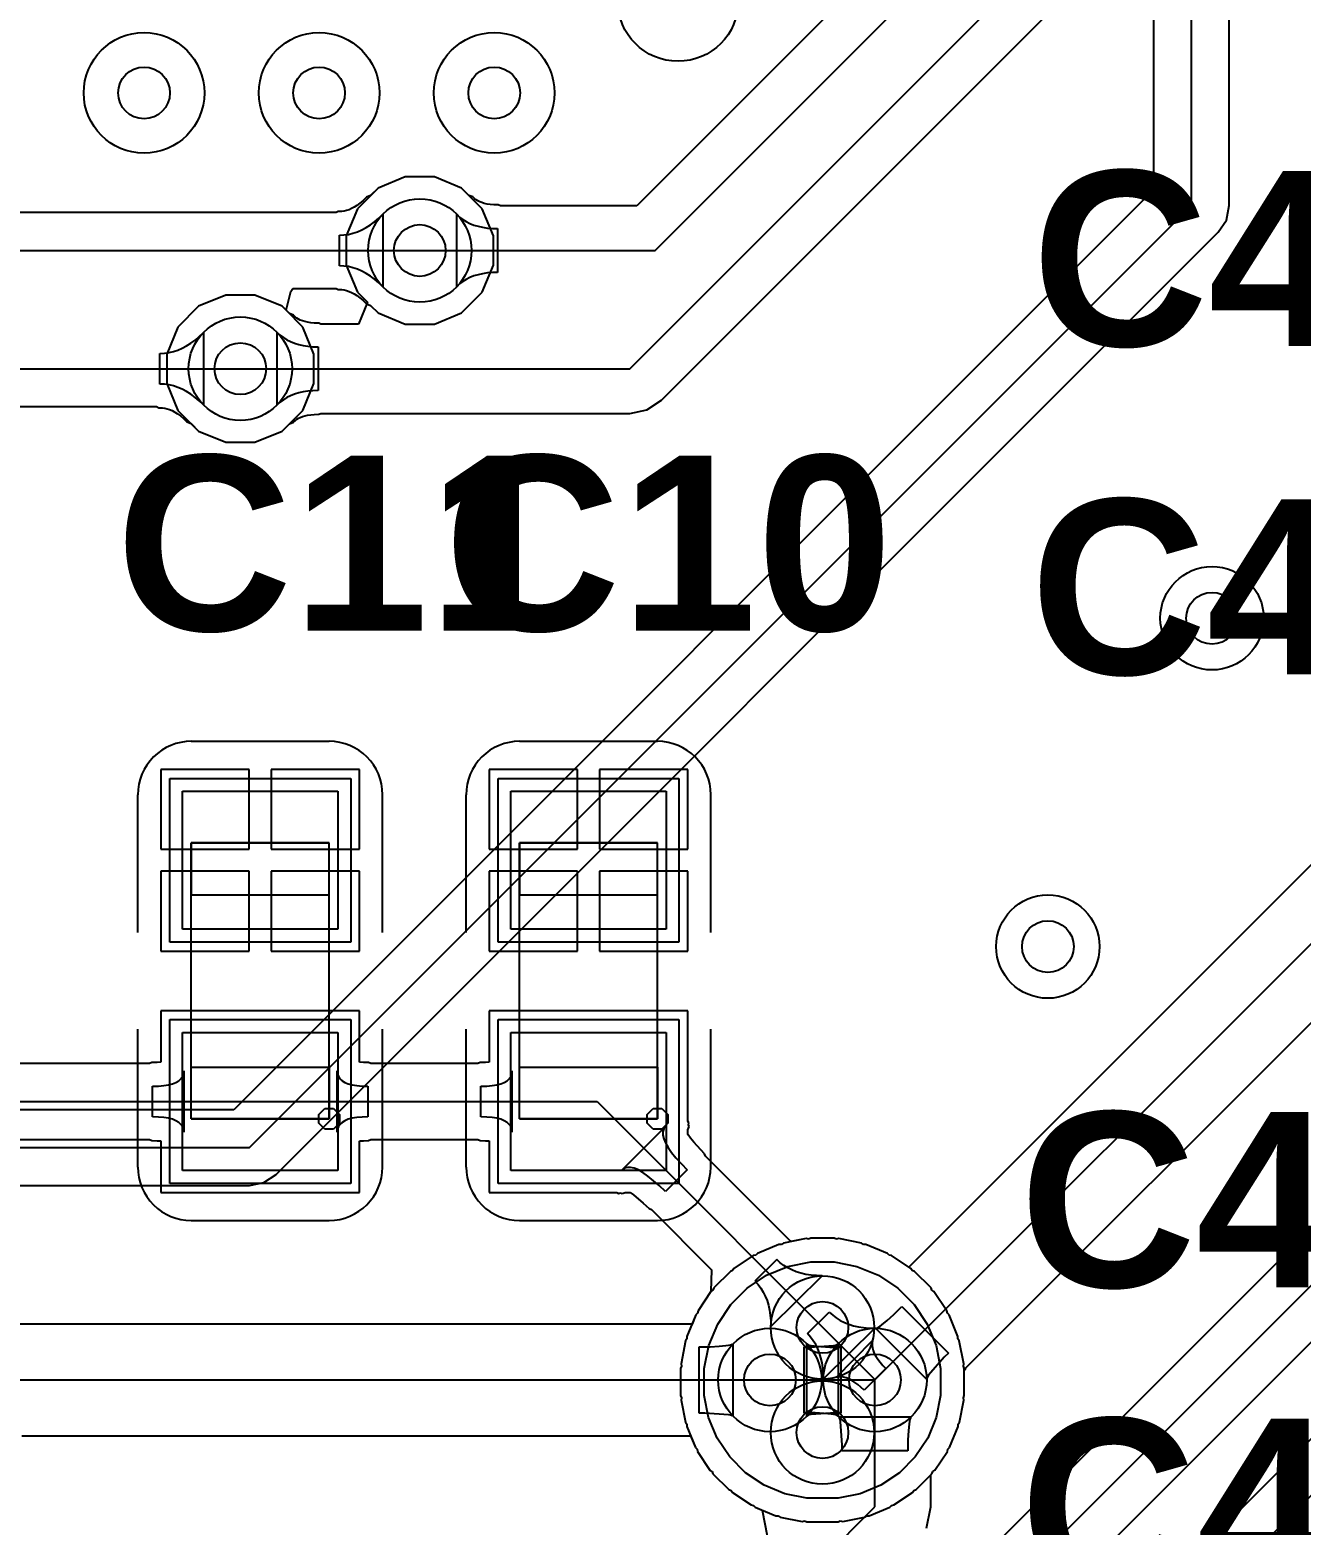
# Model space of a CAD drawing. Extents: x -53 to 82, y -68 to 38.
# Drawn here: x 26.03 to 33.41, y 15.95 to 24.62 of the extents above; entities that cross this region are included whole.
import ezdxf

# ---------------------------------------------------------------- set-up
doc = ezdxf.new("R2010")
doc.units = 0
for name, color, linetype in [('BOTTOM_LAYER', 5, 'CONTINUOUS'), ('MECHANICAL_15', 56, 'CONTINUOUS'), ('TOP_LAYER', 1, 'CONTINUOUS'), ('TOP_OVERLAY', 2, 'CONTINUOUS'), ('TOP_PASTE', 8, 'CONTINUOUS'), ('TOP_SOLDER', 216, 'CONTINUOUS')]:
    doc.layers.add(name, color=color, linetype=linetype)
doc.styles.add('ARIAL_BOLD', font='', dxfattribs={"height": 0.2})
doc.styles.get('ARIAL_BOLD').set_extended_font_data('Arial', bold=True)

msp = doc.modelspace()

# ---------------------------------------------------------------- linework, layer by layer
at = {"layer": 'BOTTOM_LAYER'}
for p, q in [((32.7731, 23.6037), (32.7731, 30.1315)), ((32.553, 29.747), (32.553, 23.6949)), ((32.9932, 23.6037), (32.9932, 29.6851)), ((31.3132, 25.3603), (29.5545, 23.6016)), ((29.6618, 23.3426), (31.5722, 25.253)), ((29.5148, 22.6568), (31.9532, 25.0952)), ((29.6979, 22.4737), (32.1363, 24.9121)), ((28.2107, 23.7696), (28.0537, 23.7046)), ((28.3805, 23.7696), (28.2107, 23.7696)), ((28.5375, 23.7046), (28.3805, 23.7696)), ((39.645, 23.8456), (29.2143, 13.415)), ((24.5618, 8.4328), (39.8781, 23.7491)), ((32.553, 23.6949), (27.2159, 18.3578)), ((28.0537, 23.7046), (27.9336, 23.5845)), ((28.58, 23.662), (28.5375, 23.7046)), ((27.307, 18.1376), (32.7731, 23.6037)), ((28.6033, 23.6534), (28.58, 23.662)), ((28.6154, 23.6422), (28.6033, 23.6534)), ((28.6235, 23.636), (28.6154, 23.6422)), ((28.6327, 23.6303), (28.6235, 23.636)), ((28.6432, 23.625), (28.6327, 23.6303)), ((28.6554, 23.6202), (28.6432, 23.625)), ((28.6695, 23.6159), (28.6554, 23.6202)), ((28.6857, 23.6123), (28.6695, 23.6159)), ((28.7041, 23.6095), (28.6857, 23.6123)), ((28.7247, 23.6077), (28.7041, 23.6095)), ((28.7511, 23.607), (28.7247, 23.6077)), ((28.7633, 23.6016), (28.7511, 23.607)), ((29.5545, 23.6016), (28.7633, 23.6016)), ((32.9765, 23.5195), (32.9932, 23.6037)), ((25.0663, 8.6077), (40.0429, 23.5843)), ((27.9336, 23.5845), (27.8686, 23.4275)), ((28.5098, 23.1326), (28.5098, 23.5526)), ((28.5098, 23.5526), (28.5269, 23.5368)), ((28.5269, 23.5368), (28.5454, 23.5227)), ((28.5454, 23.5227), (28.5654, 23.5103)), ((28.5654, 23.5103), (28.5869, 23.4995)), ((32.9288, 23.4481), (32.9765, 23.5195)), ((27.4627, 17.982), (32.9288, 23.4481)), ((27.8686, 23.4275), (27.8686, 23.2577)), ((28.5869, 23.4995), (28.6099, 23.4903)), ((28.6099, 23.4903), (28.6344, 23.4829)), ((28.6344, 23.4829), (28.6604, 23.4771)), ((28.6604, 23.4771), (28.6879, 23.4729)), ((28.6879, 23.4729), (28.7169, 23.4704)), ((28.7169, 23.4704), (28.7474, 23.4696)), ((28.7474, 23.4696), (28.7474, 23.2156)), ((28.2956, 23.3426), (29.2307, 23.3426)), ((29.2307, 23.3426), (29.6618, 23.3426)), ((27.8686, 23.2577), (27.9336, 23.1007)), ((28.5454, 23.1625), (28.5269, 23.1484)), ((28.5654, 23.1749), (28.5454, 23.1625)), ((28.5869, 23.1857), (28.5654, 23.1749)), ((28.6099, 23.1949), (28.5869, 23.1857)), ((28.6344, 23.2023), (28.6099, 23.1949)), ((28.6604, 23.2081), (28.6344, 23.2023)), ((28.6879, 23.2123), (28.6604, 23.2081)), ((28.7169, 23.2148), (28.6879, 23.2123)), ((28.7474, 23.2156), (28.7169, 23.2148)), ((27.1693, 23.0838), (27.0123, 23.0188)), ((27.3391, 23.0838), (27.1693, 23.0838)), ((27.4961, 23.0188), (27.3391, 23.0838)), ((27.9336, 23.1007), (27.9916, 23.0428)), ((28.5269, 23.1484), (28.5098, 23.1326)), ((27.0123, 23.0188), (26.8922, 22.8987)), ((27.5386, 22.9762), (27.4961, 23.0188)), ((27.9916, 23.0428), (27.939, 22.9158)), ((27.5619, 22.9676), (27.5386, 22.9762)), ((27.574, 22.9564), (27.5619, 22.9676)), ((27.5821, 22.9502), (27.574, 22.9564)), ((27.5913, 22.9445), (27.5821, 22.9502)), ((27.6018, 22.9392), (27.5913, 22.9445)), ((27.614, 22.9344), (27.6018, 22.9392)), ((27.6281, 22.9301), (27.614, 22.9344)), ((27.6443, 22.9265), (27.6281, 22.9301)), ((27.6627, 22.9237), (27.6443, 22.9265)), ((27.6833, 22.9219), (27.6627, 22.9237)), ((27.7097, 22.9212), (27.6833, 22.9219)), ((27.7219, 22.9158), (27.7097, 22.9212)), ((27.939, 22.9158), (27.7219, 22.9158)), ((26.8922, 22.8987), (26.8272, 22.7417)), ((27.4684, 22.4468), (27.4684, 22.8668)), ((27.4684, 22.8668), (27.4855, 22.851)), ((27.4855, 22.851), (27.504, 22.8369)), ((27.504, 22.8369), (27.524, 22.8245)), ((27.524, 22.8245), (27.5455, 22.8137)), ((26.8272, 22.7417), (26.8272, 22.5719)), ((27.5455, 22.8137), (27.5685, 22.8045)), ((27.5685, 22.8045), (27.593, 22.7971)), ((27.593, 22.7971), (27.619, 22.7913)), ((27.619, 22.7913), (27.6465, 22.7871)), ((27.6465, 22.7871), (27.6755, 22.7846)), ((27.6755, 22.7846), (27.706, 22.7838)), ((27.706, 22.7838), (27.706, 22.5298)), ((27.2542, 22.6568), (29.5148, 22.6568)), ((26.8272, 22.5719), (26.8922, 22.4149)), ((27.504, 22.4767), (27.4855, 22.4626)), ((27.524, 22.4891), (27.504, 22.4767)), ((27.5455, 22.4999), (27.524, 22.4891)), ((27.5685, 22.5091), (27.5455, 22.4999)), ((27.593, 22.5165), (27.5685, 22.5091)), ((27.619, 22.5223), (27.593, 22.5165)), ((27.6465, 22.5265), (27.619, 22.5223)), ((27.6755, 22.529), (27.6465, 22.5265)), ((27.706, 22.5298), (27.6755, 22.529)), ((29.6139, 22.4175), (29.6979, 22.4737)), ((26.8922, 22.4149), (27.0123, 22.2948)), ((27.4855, 22.4626), (27.4684, 22.4468)), ((27.614, 22.3792), (27.6281, 22.3835)), ((27.6281, 22.3835), (27.6443, 22.3871)), ((27.6443, 22.3871), (27.6627, 22.3899)), ((27.6627, 22.3899), (27.6833, 22.3917)), ((27.6833, 22.3917), (27.7097, 22.3924)), ((27.7097, 22.3924), (27.7219, 22.3978)), ((27.7219, 22.3978), (29.5148, 22.3978)), ((29.5148, 22.3978), (29.6139, 22.4175)), ((27.0123, 22.2948), (27.1693, 22.2298)), ((27.3391, 22.2298), (27.4961, 22.2948)), ((27.4961, 22.2948), (27.5386, 22.3374)), ((27.5386, 22.3374), (27.5619, 22.346)), ((27.5619, 22.346), (27.574, 22.3572)), ((27.574, 22.3572), (27.5821, 22.3634)), ((27.5821, 22.3634), (27.5913, 22.3691)), ((27.5913, 22.3691), (27.6018, 22.3744)), ((27.6018, 22.3744), (27.614, 22.3792)), ((27.1693, 22.2298), (27.3391, 22.2298)), ((25.019, 7.6708), (37.7444, 20.3962)), ((37.2399, 20.2213), (24.9225, 7.9039)), ((33.6615, 19.9715), (31.1342, 17.4442)), ((30.9372, 16.7894), (33.9852, 19.8374)), ((31.4649, 16.8593), (34.2141, 19.6085)), ((27.2159, 18.3578), (19.4088, 18.3578)), ((18.923, 18.1376), (27.307, 18.1376)), ((27.3913, 17.9343), (27.4627, 17.982)), ((19.4088, 17.9175), (27.307, 17.9175)), ((27.307, 17.9175), (27.3913, 17.9343)), ((30.5649, 17.6127), (30.5518, 17.6073)), ((30.6999, 17.6127), (30.5649, 17.6127)), ((30.713, 17.6073), (30.6999, 17.6127)), ((30.2549, 17.5241), (30.245, 17.5142)), ((30.3797, 17.5758), (30.2549, 17.5241)), ((30.3938, 17.5758), (30.3797, 17.5758)), ((30.4055, 17.5837), (30.3938, 17.5758)), ((30.538, 17.61), (30.4055, 17.5837)), ((30.5518, 17.6073), (30.538, 17.61)), ((30.7268, 17.61), (30.713, 17.6073)), ((30.8593, 17.5837), (30.7268, 17.61)), ((30.871, 17.5758), (30.8593, 17.5837)), ((30.885, 17.5758), (30.871, 17.5758)), ((31.0099, 17.5241), (30.885, 17.5758)), ((31.0198, 17.5142), (31.0099, 17.5241)), ((30.2312, 17.5114), (30.1189, 17.4364)), ((30.245, 17.5142), (30.2312, 17.5114)), ((30.3076, 17.3971), (30.4324, 17.4488)), ((30.4324, 17.4488), (30.5649, 17.4752)), ((30.5649, 17.4752), (30.6324, 17.4752)), ((30.6324, 17.4752), (30.6999, 17.4752)), ((30.6999, 17.4752), (30.8324, 17.4488)), ((30.8324, 17.4488), (30.9572, 17.3971)), ((31.0336, 17.5114), (31.0198, 17.5142)), ((31.1342, 17.4442), (31.0336, 17.5114)), ((30.098, 17.4193), (30.0025, 17.3238)), ((30.111, 17.4247), (30.098, 17.4193)), ((30.1189, 17.4364), (30.111, 17.4247)), ((30.1952, 17.3221), (30.3076, 17.3971)), ((30.9572, 17.3971), (31.0696, 17.3221)), ((29.9854, 17.3029), (29.9104, 17.1906)), ((29.9971, 17.3108), (29.9854, 17.3029)), ((30.0025, 17.3238), (29.9971, 17.3108)), ((30.0997, 17.2266), (30.1952, 17.3221)), ((31.0696, 17.3221), (31.1651, 17.2266)), ((29.9076, 17.1768), (29.8977, 17.1669)), ((29.9104, 17.1906), (29.9076, 17.1768)), ((30.0247, 17.1142), (30.0997, 17.2266)), ((31.0471, 17.1699), (31.0936, 17.2153)), ((31.0936, 17.2153), (31.3631, 16.9458)), ((31.1651, 17.2266), (31.2401, 17.1142)), ((29.8754, 17.1131), (13.4821, 17.1131)), ((29.8977, 17.1669), (29.8754, 17.1131)), ((29.973, 16.9894), (30.0247, 17.1142)), ((30.9402, 17.0894), (30.9466, 17.0906)), ((30.9466, 17.0906), (30.9551, 17.0943)), ((30.9551, 17.0943), (30.9655, 17.1006)), ((30.9655, 17.1006), (30.9779, 17.1094)), ((30.9779, 17.1094), (31.0085, 17.1346)), ((31.0085, 17.1346), (31.0471, 17.1699)), ((31.2401, 17.1142), (31.2918, 16.9894)), ((31.2372, 16.7924), (30.9402, 17.0894)), ((29.9808, 16.9807), (29.9158, 16.9799)), ((29.9158, 16.9799), (29.9158, 16.5989)), ((29.9466, 16.8569), (29.973, 16.9894)), ((30.0331, 16.983), (29.9808, 16.9807)), ((30.0726, 16.9869), (30.0331, 16.983)), ((30.0876, 16.9895), (30.0726, 16.9869)), ((30.0993, 16.9924), (30.0876, 16.9895)), ((30.1079, 16.9957), (30.0993, 16.9924)), ((30.1134, 16.9994), (30.1079, 16.9957)), ((30.1134, 16.5794), (30.1134, 16.9994)), ((30.5254, 16.9799), (30.5595, 16.9801)), ((30.5254, 16.5989), (30.5254, 16.9799)), ((30.5418, 16.5794), (30.5418, 16.9994)), ((30.5418, 16.9994), (30.5473, 16.9957)), ((30.5473, 16.9957), (30.5559, 16.9924)), ((30.5559, 16.9924), (30.5676, 16.9895)), ((30.5595, 16.9801), (30.6972, 16.9895)), ((30.5676, 16.9895), (30.5826, 16.9869)), ((30.5826, 16.9869), (30.6221, 16.983)), ((30.6221, 16.983), (30.6744, 16.9807)), ((30.6744, 16.9807), (30.7394, 16.9799)), ((30.6972, 16.9895), (30.7089, 16.9924)), ((30.7089, 16.9924), (30.7175, 16.9957)), ((30.7175, 16.9957), (30.723, 16.9994)), ((30.723, 16.9994), (30.723, 16.5794)), ((30.7394, 16.9799), (30.7394, 16.5989)), ((31.3391, 16.9216), (31.2484, 16.8177)), ((31.2918, 16.9894), (31.3182, 16.8569)), ((31.3631, 16.9458), (31.3391, 16.9216)), ((29.9466, 16.7894), (29.9466, 16.8569)), ((31.3182, 16.8569), (31.3182, 16.7894)), ((31.4557, 16.844), (31.4608, 16.8492)), ((31.4557, 16.699), (31.4557, 16.844)), ((31.4608, 16.8492), (31.4649, 16.8593)), ((13.0556, 16.7894), (30.9372, 16.7894)), ((29.9466, 16.764), (29.9466, 16.7894)), ((29.9466, 16.764), (29.9466, 16.764)), ((29.9466, 16.699), (29.9466, 16.764)), ((30.9372, 16.0528), (30.9372, 16.7894)), ((31.2384, 16.7988), (31.2372, 16.7924)), ((31.2421, 16.8073), (31.2384, 16.7988)), ((31.2484, 16.8177), (31.2421, 16.8073)), ((31.3182, 16.7894), (31.3182, 16.7894)), ((31.3182, 16.7894), (31.3182, 16.764)), ((31.3182, 16.764), (31.3182, 16.699)), ((29.972, 16.5714), (29.9466, 16.699)), ((31.3182, 16.699), (31.2928, 16.5714)), ((31.4276, 16.5445), (31.453, 16.6721)), ((31.4503, 16.6859), (31.4557, 16.699)), ((31.453, 16.6721), (31.4503, 16.6859)), ((29.9158, 16.5989), (29.9499, 16.5987)), ((29.9499, 16.5987), (30.0876, 16.5893)), ((30.0218, 16.4512), (29.972, 16.5714)), ((30.0876, 16.5893), (30.0993, 16.5864)), ((30.0993, 16.5864), (30.1079, 16.5831)), ((30.1079, 16.5831), (30.1134, 16.5794)), ((30.5904, 16.5981), (30.5254, 16.5989)), ((30.5473, 16.5831), (30.5418, 16.5794)), ((30.5559, 16.5864), (30.5473, 16.5831)), ((30.5676, 16.5893), (30.5559, 16.5864)), ((30.7053, 16.5987), (30.5676, 16.5893)), ((30.6427, 16.5958), (30.5904, 16.5981)), ((30.6822, 16.5919), (30.6427, 16.5958)), ((30.6972, 16.5893), (30.6822, 16.5919)), ((30.7089, 16.5864), (30.6972, 16.5893)), ((30.7394, 16.5989), (30.7053, 16.5987)), ((30.7175, 16.5831), (30.7089, 16.5864)), ((30.723, 16.5794), (30.7175, 16.5831)), ((30.7309, 16.5697), (30.7272, 16.5752)), ((30.7272, 16.5752), (31.1472, 16.5752)), ((30.7342, 16.5611), (30.7309, 16.5697)), ((31.1435, 16.5697), (31.1402, 16.5611)), ((31.1472, 16.5752), (31.1435, 16.5697)), ((31.2928, 16.5714), (31.243, 16.4512)), ((30.7371, 16.5494), (30.7342, 16.5611)), ((30.7465, 16.4117), (30.7371, 16.5494)), ((31.1308, 16.4949), (31.1285, 16.4426)), ((31.1347, 16.5344), (31.1308, 16.4949)), ((31.1373, 16.5494), (31.1347, 16.5344)), ((31.1402, 16.5611), (31.1373, 16.5494)), ((31.37, 16.3986), (31.4198, 16.5188)), ((31.4198, 16.5328), (31.4276, 16.5445)), ((31.4198, 16.5188), (31.4198, 16.5328)), ((25.9855, 16.4657), (29.867, 16.4657)), ((29.867, 16.4657), (29.8948, 16.3986)), ((29.8948, 16.3986), (29.9047, 16.3886)), ((30.094, 16.343), (30.0218, 16.4512)), ((30.7467, 16.3776), (30.7465, 16.4117)), ((31.1285, 16.4426), (31.1277, 16.3776)), ((31.243, 16.4512), (31.1708, 16.343)), ((31.3601, 16.3886), (31.37, 16.3986)), ((29.9047, 16.3886), (29.9075, 16.3748)), ((29.9075, 16.3748), (29.9797, 16.2666)), ((30.186, 16.251), (30.094, 16.343)), ((31.1277, 16.3776), (30.7467, 16.3776)), ((31.1708, 16.343), (31.0788, 16.251)), ((31.2851, 16.2666), (31.3573, 16.3748)), ((31.3573, 16.3748), (31.3601, 16.3886)), ((29.9797, 16.2666), (29.9914, 16.2588)), ((29.9914, 16.2588), (29.9968, 16.2458)), ((29.9968, 16.2458), (30.0888, 16.1538)), ((30.2942, 16.1788), (30.186, 16.251)), ((31.0788, 16.251), (30.9706, 16.1788)), ((31.2609, 16.2388), (31.268, 16.2458)), ((31.2609, 16.0528), (31.2609, 16.2388)), ((31.268, 16.2458), (31.2734, 16.2588)), ((31.2734, 16.2588), (31.2851, 16.2666)), ((30.0888, 16.1538), (30.1018, 16.1484)), ((30.1018, 16.1484), (30.1096, 16.1367)), ((30.1096, 16.1367), (30.2178, 16.0645)), ((30.4144, 16.129), (30.2942, 16.1788)), ((30.9706, 16.1788), (30.8504, 16.129)), ((28.321, 13.4366), (30.9372, 16.0528)), ((30.2178, 16.0645), (30.2316, 16.0617)), ((30.2316, 16.0617), (30.2416, 16.0518)), ((30.2416, 16.0518), (30.282, 16.035)), ((30.542, 16.1036), (30.4144, 16.129)), ((30.607, 16.1036), (30.542, 16.1036)), ((30.6578, 16.1036), (30.607, 16.1036)), ((30.7228, 16.1036), (30.6578, 16.1036)), ((30.6578, 16.1036), (30.6578, 16.1036)), ((30.8504, 16.129), (30.7228, 16.1036)), ((31.2363, 15.9289), (31.2609, 16.0528)), ((30.282, 16.035), (30.3118, 15.8852))]:
    msp.add_line(p, q, dxfattribs=at)
for centre, radius in [((29.7942, 24.7904), 0.35), ((26.6954, 24.257), 0.35), ((27.7114, 24.257), 0.35), ((28.7274, 24.257), 0.35), ((26.6954, 24.257), 0.15), ((27.7114, 24.257), 0.15), ((28.7274, 24.257), 0.15), ((28.2956, 23.3426), 0.3), ((28.2956, 23.3426), 0.15), ((27.2542, 22.6568), 0.3), ((27.2542, 22.6568), 0.15), ((32.893, 21.209), 0.3), ((32.893, 21.209), 0.15), ((31.9405, 19.304), 0.3), ((31.9405, 19.304), 0.15), ((30.6324, 17.0942), 0.3), ((30.6324, 17.0942), 0.15), ((30.3276, 16.7894), 0.3), ((30.9372, 16.7894), 0.3), ((30.3276, 16.7894), 0.15), ((30.9372, 16.7894), 0.15), ((30.6324, 16.4846), 0.3), ((30.6324, 16.4846), 0.15)]:
    msp.add_circle(centre, radius, dxfattribs=at)
at = {"layer": 'MECHANICAL_15'}
for p, q in [((26.9695, 18.305), (26.9695, 19.905)), ((26.9695, 19.905), (27.7695, 19.905)), ((27.7695, 19.905), (26.9695, 19.905)), ((26.9695, 19.905), (26.9695, 19.605)), ((27.7695, 18.305), (27.7695, 19.905)), ((27.7695, 19.905), (27.7695, 19.905)), ((27.7695, 19.605), (27.7695, 19.905)), ((28.8745, 18.305), (28.8745, 19.905)), ((28.8745, 19.905), (29.6745, 19.905)), ((29.6745, 19.905), (28.8745, 19.905)), ((28.8745, 19.905), (28.8745, 19.605)), ((29.6745, 18.305), (29.6745, 19.905)), ((29.6745, 19.905), (29.6745, 19.905)), ((29.6745, 19.605), (29.6745, 19.905)), ((26.9695, 19.605), (27.7695, 19.605)), ((28.8745, 19.605), (29.6745, 19.605)), ((26.9695, 18.305), (26.9695, 18.605)), ((26.9695, 18.605), (27.7695, 18.605)), ((27.7695, 18.605), (27.7695, 18.305)), ((28.8745, 18.305), (28.8745, 18.605)), ((28.8745, 18.605), (29.6745, 18.605)), ((29.6745, 18.605), (29.6745, 18.305)), ((26.9695, 18.305), (27.7695, 18.305)), ((27.7695, 18.305), (26.9695, 18.305)), ((27.7096, 18.3298), (27.7447, 18.3649)), ((27.7096, 18.2801), (27.7096, 18.3298)), ((27.7447, 18.3649), (27.7696, 18.3649)), ((27.7695, 18.305), (27.7695, 18.305)), ((27.7696, 18.3649), (27.7696, 18.3649)), ((27.7696, 18.3649), (27.7944, 18.3649)), ((27.7944, 18.3649), (27.8295, 18.3298)), ((27.8295, 18.3298), (27.8295, 18.2801)), ((28.8745, 18.305), (29.6745, 18.305)), ((29.6745, 18.305), (28.8745, 18.305)), ((29.6146, 18.3298), (29.6497, 18.3649)), ((29.6146, 18.2801), (29.6146, 18.3298)), ((29.6497, 18.3649), (29.6746, 18.3649)), ((29.6745, 18.305), (29.6745, 18.305)), ((29.6746, 18.3649), (29.6746, 18.3649)), ((29.6746, 18.3649), (29.6994, 18.3649)), ((29.6994, 18.3649), (29.7345, 18.3298)), ((29.7345, 18.3298), (29.7345, 18.2801)), ((27.7447, 18.245), (27.7096, 18.2801)), ((27.7696, 18.245), (27.7447, 18.245)), ((27.7944, 18.245), (27.7696, 18.245)), ((27.8295, 18.2801), (27.7944, 18.245)), ((29.6497, 18.245), (29.6146, 18.2801)), ((29.6746, 18.245), (29.6497, 18.245)), ((29.6994, 18.245), (29.6746, 18.245)), ((29.7345, 18.2801), (29.6994, 18.245))]:
    msp.add_line(p, q, dxfattribs=at)
at = {"layer": 'TOP_LAYER'}
for p, q in [((28.2107, 23.7696), (28.0537, 23.7046)), ((28.3805, 23.7696), (28.2107, 23.7696)), ((28.5375, 23.7046), (28.3805, 23.7696)), ((28.0537, 23.7046), (28.0103, 23.6611)), ((28.6576, 23.5845), (28.5375, 23.7046)), ((27.9309, 23.6042), (27.9148, 23.594)), ((27.9477, 23.6167), (27.9309, 23.6042)), ((27.9651, 23.6315), (27.9477, 23.6167)), ((27.986, 23.6516), (27.9651, 23.6315)), ((28.0103, 23.6611), (27.986, 23.6516)), ((27.8098, 23.5627), (24.1687, 23.5627)), ((27.8228, 23.5688), (27.8098, 23.5627)), ((27.8431, 23.5697), (27.8228, 23.5688)), ((27.8569, 23.5717), (27.8431, 23.5697)), ((27.8706, 23.5749), (27.8569, 23.5717)), ((27.8848, 23.5795), (27.8706, 23.5749)), ((27.8995, 23.5858), (27.8848, 23.5795)), ((27.9148, 23.594), (27.8995, 23.5858)), ((28.0333, 23.509), (28.0575, 23.5296)), ((28.0575, 23.5296), (28.0814, 23.5526)), ((28.0814, 23.5526), (28.0814, 23.1326)), ((28.7226, 23.4275), (28.6576, 23.5845)), ((27.8291, 23.4315), (27.8556, 23.4327)), ((27.8291, 23.2537), (27.8291, 23.4315)), ((27.8556, 23.4327), (27.8819, 23.4363)), ((27.8819, 23.4363), (27.9079, 23.4424)), ((27.9079, 23.4424), (27.9336, 23.4509)), ((27.9336, 23.4509), (27.9589, 23.4618)), ((27.9589, 23.4618), (27.984, 23.4751)), ((27.984, 23.4751), (28.0088, 23.4908)), ((28.0088, 23.4908), (28.0333, 23.509)), ((28.7226, 23.2577), (28.7226, 23.4275)), ((24.1687, 23.3426), (28.2956, 23.3426)), ((27.8556, 23.2525), (27.8291, 23.2537)), ((27.8819, 23.2489), (27.8556, 23.2525)), ((28.6576, 23.1007), (28.7226, 23.2577)), ((27.9079, 23.2428), (27.8819, 23.2489)), ((27.9336, 23.2343), (27.9079, 23.2428)), ((27.9589, 23.2234), (27.9336, 23.2343)), ((27.984, 23.2101), (27.9589, 23.2234)), ((28.0088, 23.1944), (27.984, 23.2101)), ((28.0333, 23.1762), (28.0088, 23.1944)), ((28.0575, 23.1556), (28.0333, 23.1762)), ((27.5194, 22.9955), (27.5478, 23.105)), ((27.5478, 23.105), (27.5583, 23.1225)), ((27.5583, 23.1225), (27.8098, 23.1225)), ((27.8098, 23.1225), (27.8228, 23.1164)), ((27.8228, 23.1164), (27.8431, 23.1155)), ((27.8431, 23.1155), (27.8569, 23.1135)), ((27.8569, 23.1135), (27.8706, 23.1103)), ((27.8706, 23.1103), (27.8848, 23.1057)), ((27.8848, 23.1057), (27.8995, 23.0994)), ((27.8995, 23.0994), (27.9148, 23.0912)), ((27.9148, 23.0912), (27.9309, 23.081)), ((27.9309, 23.081), (27.9477, 23.0685)), ((28.0814, 23.1326), (28.0575, 23.1556)), ((28.5375, 22.9806), (28.6576, 23.1007)), ((27.6162, 22.8987), (27.5194, 22.9955)), ((27.9477, 23.0685), (27.9651, 23.0537)), ((27.9651, 23.0537), (27.986, 23.0336)), ((27.986, 23.0336), (28.0103, 23.0241)), ((28.0103, 23.0241), (28.0537, 22.9806)), ((28.0537, 22.9806), (28.2107, 22.9156)), ((28.2107, 22.9156), (28.3805, 22.9156)), ((28.3805, 22.9156), (28.5375, 22.9806)), ((26.9674, 22.805), (26.9919, 22.8232)), ((26.9919, 22.8232), (27.0161, 22.8438)), ((27.0161, 22.8438), (27.04, 22.8668)), ((27.04, 22.8668), (27.04, 22.4468)), ((27.6812, 22.7417), (27.6162, 22.8987)), ((26.7877, 22.7457), (26.8142, 22.7469)), ((26.7877, 22.5679), (26.7877, 22.7457)), ((26.8142, 22.7469), (26.8405, 22.7505)), ((26.8405, 22.7505), (26.8665, 22.7566)), ((26.8665, 22.7566), (26.8922, 22.7651)), ((26.8922, 22.7651), (26.9175, 22.776)), ((26.9175, 22.776), (26.9426, 22.7893)), ((26.9426, 22.7893), (26.9674, 22.805)), ((27.6812, 22.5719), (27.6812, 22.7417)), ((24.2533, 22.6568), (27.2542, 22.6568)), ((26.8142, 22.5667), (26.7877, 22.5679)), ((26.8405, 22.5631), (26.8142, 22.5667)), ((26.8665, 22.557), (26.8405, 22.5631)), ((26.8922, 22.5485), (26.8665, 22.557)), ((27.6162, 22.4149), (27.6812, 22.5719)), ((26.9175, 22.5376), (26.8922, 22.5485)), ((26.9426, 22.5243), (26.9175, 22.5376)), ((26.9674, 22.5086), (26.9426, 22.5243)), ((26.9919, 22.4904), (26.9674, 22.5086)), ((27.0161, 22.4698), (26.9919, 22.4904)), ((27.04, 22.4468), (27.0161, 22.4698)), ((24.5612, 22.4367), (26.7684, 22.4367)), ((26.7684, 22.4367), (26.7814, 22.4306)), ((26.7814, 22.4306), (26.8017, 22.4297)), ((26.8017, 22.4297), (26.8155, 22.4277)), ((26.8155, 22.4277), (26.8292, 22.4245)), ((26.8292, 22.4245), (26.8434, 22.4199)), ((26.8434, 22.4199), (26.8581, 22.4136)), ((26.8581, 22.4136), (26.8734, 22.4054)), ((26.8734, 22.4054), (26.8895, 22.3952)), ((26.8895, 22.3952), (26.9063, 22.3827)), ((26.9063, 22.3827), (26.9237, 22.3679)), ((27.4961, 22.2948), (27.6162, 22.4149)), ((26.9237, 22.3679), (26.9446, 22.3478)), ((26.9446, 22.3478), (26.9689, 22.3383)), ((26.9689, 22.3383), (27.0123, 22.2948)), ((27.0123, 22.2948), (27.1693, 22.2298)), ((27.3391, 22.2298), (27.4961, 22.2948)), ((27.1693, 22.2298), (27.3391, 22.2298)), ((27.306, 20.3321), (26.7925, 20.3321)), ((26.7925, 20.3321), (26.7925, 19.8686)), ((27.306, 19.8686), (27.306, 20.3321)), ((27.9465, 20.3321), (27.433, 20.3321)), ((27.433, 20.3321), (27.433, 19.8686)), ((27.9465, 19.8686), (27.9465, 20.3321)), ((29.211, 20.3321), (28.6975, 20.3321)), ((28.6975, 20.3321), (28.6975, 19.8686)), ((29.211, 19.8686), (29.211, 20.3321)), ((29.8515, 20.3321), (29.338, 20.3321)), ((29.338, 20.3321), (29.338, 19.8686)), ((29.8515, 19.8686), (29.8515, 20.3321)), ((26.9195, 19.4051), (26.9195, 20.2051)), ((26.9195, 20.2051), (27.8195, 20.2051)), ((27.8195, 20.2051), (27.8195, 19.4051)), ((28.8245, 19.4051), (28.8245, 20.2051)), ((28.8245, 20.2051), (29.7245, 20.2051)), ((29.7245, 20.2051), (29.7245, 19.4051)), ((26.7925, 19.8686), (27.306, 19.8686)), ((27.433, 19.8686), (27.9465, 19.8686)), ((28.6975, 19.8686), (29.211, 19.8686)), ((29.338, 19.8686), (29.8515, 19.8686)), ((27.306, 19.7416), (26.7925, 19.7416)), ((26.7925, 19.7416), (26.7925, 19.2781)), ((27.306, 19.2781), (27.306, 19.7416)), ((27.9465, 19.7416), (27.433, 19.7416)), ((27.433, 19.7416), (27.433, 19.2781)), ((27.9465, 19.2781), (27.9465, 19.7416)), ((29.211, 19.7416), (28.6975, 19.7416)), ((28.6975, 19.7416), (28.6975, 19.2781)), ((29.211, 19.2781), (29.211, 19.7416)), ((29.8515, 19.7416), (29.338, 19.7416)), ((29.338, 19.7416), (29.338, 19.2781)), ((29.8515, 19.2781), (29.8515, 19.7416)), ((27.8195, 19.4051), (26.9195, 19.4051)), ((29.7245, 19.4051), (28.8245, 19.4051)), ((26.7925, 19.2781), (27.306, 19.2781)), ((27.433, 19.2781), (27.9465, 19.2781)), ((28.6975, 19.2781), (29.211, 19.2781)), ((29.338, 19.2781), (29.8515, 19.2781)), ((27.9465, 18.932), (26.7925, 18.932)), ((26.7925, 18.932), (26.7925, 18.6339)), ((27.9465, 18.6341), (27.9465, 18.932)), ((29.8515, 18.932), (28.6975, 18.932)), ((28.6975, 18.932), (28.6975, 18.6339)), ((29.8515, 18.2903), (29.8515, 18.932)), ((26.9195, 18.005), (26.9195, 18.805)), ((26.9195, 18.805), (27.8195, 18.805)), ((27.8195, 18.805), (27.8195, 18.005)), ((28.8245, 18.005), (28.8245, 18.805)), ((28.8245, 18.805), (29.7245, 18.805)), ((29.7245, 18.805), (29.7245, 18.005)), ((26.7273, 18.6251), (25.4741, 18.6251)), ((26.7412, 18.6313), (26.7273, 18.6251)), ((26.7714, 18.6321), (26.7412, 18.6313)), ((26.7925, 18.6339), (26.7714, 18.6321)), ((26.9184, 18.5508), (26.9238, 18.5659)), ((26.9238, 18.5659), (26.9256, 18.5828)), ((26.9256, 18.5828), (26.9256, 18.2272)), ((27.8165, 18.2272), (27.8165, 18.5828)), ((27.8165, 18.5828), (27.8182, 18.5659)), ((27.8182, 18.5659), (27.8236, 18.5508)), ((27.9476, 18.6339), (27.9465, 18.6341)), ((27.9684, 18.6321), (27.9476, 18.6339)), ((27.9979, 18.6313), (27.9684, 18.6321)), ((28.0118, 18.6251), (27.9979, 18.6313)), ((28.6323, 18.6251), (28.0118, 18.6251)), ((28.6462, 18.6313), (28.6323, 18.6251)), ((28.6764, 18.6321), (28.6462, 18.6313)), ((28.6975, 18.6339), (28.6764, 18.6321)), ((28.8234, 18.5508), (28.8288, 18.5659)), ((28.8288, 18.5659), (28.8306, 18.5828)), ((28.8306, 18.5828), (28.8306, 18.2272)), ((26.7448, 18.4939), (26.7791, 18.4948)), ((26.7448, 18.3161), (26.7448, 18.4939)), ((26.7791, 18.4948), (26.8099, 18.4975)), ((26.8099, 18.4975), (26.837, 18.5019)), ((26.837, 18.5019), (26.8605, 18.5081)), ((26.8605, 18.5081), (26.8804, 18.5161)), ((26.8804, 18.5161), (26.8967, 18.5259)), ((26.8967, 18.5259), (26.9093, 18.5375)), ((26.9093, 18.5375), (26.9184, 18.5508)), ((27.8236, 18.5508), (27.8325, 18.5375)), ((27.8325, 18.5375), (27.8449, 18.5259)), ((27.8449, 18.5259), (27.8609, 18.5161)), ((27.8609, 18.5161), (27.8805, 18.5081)), ((27.8805, 18.5081), (27.9036, 18.5019)), ((27.9036, 18.5019), (27.9303, 18.4975)), ((27.9303, 18.4975), (27.9605, 18.4948)), ((27.9605, 18.4948), (27.9943, 18.4939)), ((27.9943, 18.4939), (27.9943, 18.3161)), ((28.6498, 18.4939), (28.6841, 18.4948)), ((28.6498, 18.3161), (28.6498, 18.4939)), ((28.6841, 18.4948), (28.7149, 18.4975)), ((28.7149, 18.4975), (28.742, 18.5019)), ((28.742, 18.5019), (28.7655, 18.5081)), ((28.7655, 18.5081), (28.7854, 18.5161)), ((28.7854, 18.5161), (28.8017, 18.5259)), ((28.8017, 18.5259), (28.8143, 18.5375)), ((28.8143, 18.5375), (28.8234, 18.5508)), ((24.9565, 18.405), (27.3695, 18.405)), ((27.3695, 18.405), (29.3245, 18.405)), ((29.3245, 18.405), (30.9372, 16.7923)), ((26.7791, 18.3152), (26.7448, 18.3161)), ((26.8099, 18.3126), (26.7791, 18.3152)), ((26.837, 18.3081), (26.8099, 18.3126)), ((26.8605, 18.3019), (26.837, 18.3081)), ((27.9036, 18.3081), (27.8805, 18.3019)), ((27.9303, 18.3126), (27.9036, 18.3081)), ((27.9605, 18.3152), (27.9303, 18.3126)), ((27.9943, 18.3161), (27.9605, 18.3152)), ((28.6841, 18.3152), (28.6498, 18.3161)), ((28.7149, 18.3126), (28.6841, 18.3152)), ((28.742, 18.3081), (28.7149, 18.3126)), ((28.7655, 18.3019), (28.742, 18.3081)), ((26.8804, 18.2939), (26.8605, 18.3019)), ((26.8967, 18.2841), (26.8804, 18.2939)), ((26.9093, 18.2726), (26.8967, 18.2841)), ((26.9184, 18.2592), (26.9093, 18.2726)), ((26.9238, 18.2441), (26.9184, 18.2592)), ((26.9256, 18.2272), (26.9238, 18.2441)), ((27.8182, 18.2441), (27.8165, 18.2272)), ((27.8236, 18.2592), (27.8182, 18.2441)), ((27.8325, 18.2726), (27.8236, 18.2592)), ((27.8449, 18.2841), (27.8325, 18.2726)), ((27.8609, 18.2939), (27.8449, 18.2841)), ((27.8805, 18.3019), (27.8609, 18.2939)), ((28.7854, 18.2939), (28.7655, 18.3019)), ((28.8017, 18.2841), (28.7854, 18.2939)), ((28.8143, 18.2726), (28.8017, 18.2841)), ((28.8234, 18.2592), (28.8143, 18.2726)), ((28.8288, 18.2441), (28.8234, 18.2592)), ((28.8306, 18.2272), (28.8288, 18.2441)), ((29.47, 18.0081), (29.7215, 18.2595)), ((29.7114, 18.2457), (29.7064, 18.2293)), ((29.7064, 18.2293), (29.7064, 18.2105)), ((29.7215, 18.2595), (29.7114, 18.2457)), ((29.8573, 18.281), (29.8515, 18.2903)), ((29.8515, 18.2416), (29.8589, 18.2595)), ((29.8515, 18.2147), (29.8515, 18.2416)), ((29.8546, 18.27), (29.8573, 18.281)), ((29.8589, 18.2595), (29.8546, 18.27)), ((25.4727, 18.1849), (26.7273, 18.1849)), ((26.7273, 18.1849), (26.7412, 18.1787)), ((26.7412, 18.1787), (26.7714, 18.1779)), ((26.7714, 18.1779), (26.7925, 18.1761)), ((26.7925, 18.1761), (26.7925, 17.878)), ((27.9465, 18.1759), (27.9476, 18.1761)), ((27.9465, 17.878), (27.9465, 18.1759)), ((27.9476, 18.1761), (27.9684, 18.1779)), ((27.9684, 18.1779), (27.9979, 18.1787)), ((27.9979, 18.1787), (28.0118, 18.1849)), ((28.0118, 18.1849), (28.6323, 18.1849)), ((28.6323, 18.1849), (28.6462, 18.1787)), ((28.6462, 18.1787), (28.6764, 18.1779)), ((28.6764, 18.1779), (28.6975, 18.1761)), ((28.6975, 18.1761), (28.6975, 17.878)), ((29.7064, 18.2105), (29.7114, 18.1891)), ((29.7114, 18.1891), (29.7215, 18.1652)), ((29.7215, 18.1652), (29.7366, 18.1388)), ((29.7366, 18.1388), (29.7567, 18.1099)), ((29.8529, 18.2123), (29.8515, 18.2147)), ((29.8669, 18.1922), (29.8529, 18.2123)), ((29.886, 18.1683), (29.8669, 18.1922)), ((29.9479, 18.1016), (29.886, 18.1683)), ((29.7567, 18.1099), (29.7818, 18.0785)), ((29.7818, 18.0785), (29.8472, 18.0081)), ((29.9531, 18.0878), (29.9479, 18.1016)), ((30.4465, 17.5944), (29.9531, 18.0878)), ((27.8195, 18.005), (26.9195, 18.005)), ((29.7245, 18.005), (28.8245, 18.005)), ((29.4839, 18.0181), (29.47, 18.0081)), ((29.5002, 18.0232), (29.4839, 18.0181)), ((29.5191, 18.0232), (29.5002, 18.0232)), ((29.5404, 18.0181), (29.5191, 18.0232)), ((29.5643, 18.0081), (29.5404, 18.0181)), ((29.5907, 17.993), (29.5643, 18.0081)), ((29.6196, 17.9729), (29.5907, 17.993)), ((29.685, 17.9175), (29.6196, 17.9729)), ((29.8472, 18.0081), (29.7215, 17.8823)), ((26.7925, 17.878), (27.9465, 17.878)), ((28.6975, 17.878), (29.4392, 17.878)), ((29.4392, 17.878), (29.4486, 17.8723)), ((29.4486, 17.8723), (29.4596, 17.8749)), ((29.4596, 17.8749), (29.47, 17.8706)), ((29.47, 17.8706), (29.4879, 17.878)), ((29.4879, 17.878), (29.5148, 17.878)), ((29.5148, 17.878), (29.5172, 17.8767)), ((29.5172, 17.8767), (29.5358, 17.8637)), ((29.7215, 17.8823), (29.685, 17.9175)), ((29.5358, 17.8637), (29.5928, 17.8155)), ((29.5928, 17.8155), (29.626, 17.7835)), ((29.626, 17.7835), (29.6405, 17.7777)), ((29.6405, 17.7777), (29.9894, 17.4289)), ((30.5649, 17.6127), (30.5518, 17.6073)), ((30.6999, 17.6127), (30.5649, 17.6127)), ((30.713, 17.6073), (30.6999, 17.6127)), ((30.451, 17.5927), (30.4465, 17.5944)), ((30.538, 17.61), (30.451, 17.5927)), ((30.5518, 17.6073), (30.538, 17.61)), ((30.7268, 17.61), (30.713, 17.6073)), ((30.8593, 17.5837), (30.7268, 17.61)), ((30.871, 17.5758), (30.8593, 17.5837)), ((30.885, 17.5758), (30.871, 17.5758)), ((31.0099, 17.5241), (30.885, 17.5758)), ((31.0198, 17.5142), (31.0099, 17.5241)), ((30.3673, 17.488), (30.2407, 17.3631)), ((30.3076, 17.3971), (30.4324, 17.4488)), ((30.3869, 17.47), (30.3673, 17.488)), ((30.408, 17.454), (30.3869, 17.47)), ((30.4307, 17.4399), (30.408, 17.454)), ((30.4548, 17.4277), (30.4307, 17.4399)), ((30.4324, 17.4488), (30.5649, 17.4752)), ((30.5649, 17.4752), (30.6324, 17.4752)), ((30.6324, 17.4752), (30.6999, 17.4752)), ((30.6999, 17.4752), (30.8324, 17.4488)), ((30.8324, 17.4488), (30.9572, 17.3971)), ((31.0336, 17.5114), (31.0198, 17.5142)), ((31.1459, 17.4364), (31.0336, 17.5114)), ((29.9894, 17.4289), (29.9854, 17.3029)), ((30.1952, 17.3221), (30.3076, 17.3971)), ((30.2407, 17.3631), (30.2586, 17.3435)), ((30.3324, 17.0993), (30.6315, 17.3942)), ((30.4805, 17.4174), (30.4548, 17.4277)), ((30.5077, 17.4089), (30.4805, 17.4174)), ((30.5363, 17.4024), (30.5077, 17.4089)), ((30.5665, 17.3978), (30.5363, 17.4024)), ((30.5983, 17.395), (30.5665, 17.3978)), ((30.6315, 17.3942), (30.5983, 17.395)), ((30.9572, 17.3971), (31.0696, 17.3221)), ((31.1538, 17.4247), (31.1459, 17.4364)), ((31.1668, 17.4193), (31.1538, 17.4247)), ((31.2623, 17.3238), (31.1668, 17.4193)), ((29.9854, 17.3029), (29.9104, 17.1906)), ((30.0997, 17.2266), (30.1952, 17.3221)), ((30.2586, 17.3435), (30.2746, 17.3223)), ((30.2746, 17.3223), (30.2887, 17.2996)), ((30.2887, 17.2996), (30.3008, 17.2755)), ((30.3008, 17.2755), (30.3109, 17.2499)), ((31.0696, 17.3221), (31.1651, 17.2266)), ((31.2677, 17.3108), (31.2623, 17.3238)), ((31.2794, 17.3029), (31.2677, 17.3108)), ((31.3544, 17.1906), (31.2794, 17.3029)), ((29.9076, 17.1768), (29.8977, 17.1669)), ((29.9104, 17.1906), (29.9076, 17.1768)), ((30.0247, 17.1142), (30.0997, 17.2266)), ((30.3109, 17.2499), (30.3191, 17.2227)), ((30.3191, 17.2227), (30.3254, 17.1941)), ((30.3254, 17.1941), (30.3297, 17.164)), ((30.5455, 17.0583), (30.6721, 17.1832)), ((30.6721, 17.1832), (30.6917, 17.1652)), ((31.1651, 17.2266), (31.2401, 17.1142)), ((31.3572, 17.1768), (31.3544, 17.1906)), ((31.3671, 17.1669), (31.3572, 17.1768)), ((29.8977, 17.1669), (29.846, 17.042)), ((29.973, 16.9894), (30.0247, 17.1142)), ((30.3297, 17.164), (30.332, 17.1324)), ((30.332, 17.1324), (30.3324, 17.0993)), ((30.6917, 17.1652), (30.7128, 17.1492)), ((30.7128, 17.1492), (30.7355, 17.1351)), ((30.7355, 17.1351), (30.7596, 17.1229)), ((30.7596, 17.1229), (30.7853, 17.1126)), ((30.7853, 17.1126), (30.8125, 17.1041)), ((30.8125, 17.1041), (30.8411, 17.0976)), ((30.8411, 17.0976), (30.8713, 17.093)), ((30.8713, 17.093), (30.9031, 17.0902)), ((30.9031, 17.0902), (30.9363, 17.0894)), ((31.2401, 17.1142), (31.2918, 16.9894)), ((31.4188, 17.042), (31.3671, 17.1669)), ((29.8381, 17.0163), (29.8118, 16.8838)), ((29.846, 17.028), (29.8381, 17.0163)), ((29.846, 17.042), (29.846, 17.028)), ((30.5634, 17.0387), (30.5455, 17.0583)), ((30.5794, 17.0175), (30.5634, 17.0387)), ((30.5935, 16.9948), (30.5794, 17.0175)), ((30.9363, 17.0894), (30.6372, 16.7945)), ((30.7115, 16.8048), (30.9228, 17.0191)), ((30.9204, 17.0051), (30.9202, 16.9905)), ((30.9228, 17.0191), (30.9204, 17.0051)), ((31.4188, 17.028), (31.4188, 17.042)), ((31.4267, 17.0163), (31.4188, 17.028)), ((31.453, 16.8838), (31.4267, 17.0163)), ((29.9466, 16.8569), (29.973, 16.9894)), ((30.6056, 16.9707), (30.5935, 16.9948)), ((30.6157, 16.9451), (30.6056, 16.9707)), ((30.6239, 16.9179), (30.6157, 16.9451)), ((30.6302, 16.8893), (30.6239, 16.9179)), ((30.9202, 16.9905), (30.9223, 16.9754)), ((30.9223, 16.9754), (30.9267, 16.9598)), ((30.9267, 16.9598), (30.9332, 16.9437)), ((30.9332, 16.9437), (30.9421, 16.927)), ((30.9421, 16.927), (30.9532, 16.9099)), ((31.2918, 16.9894), (31.3182, 16.8569)), ((29.8145, 16.87), (29.8091, 16.8569)), ((29.8091, 16.8569), (29.8091, 16.699)), ((29.8118, 16.8838), (29.8145, 16.87)), ((29.9466, 16.7894), (29.9466, 16.8569)), ((30.6345, 16.8592), (30.6302, 16.8893)), ((30.6368, 16.8276), (30.6345, 16.8592)), ((31.0001, 16.8552), (30.8743, 16.7295)), ((30.9532, 16.9099), (30.9666, 16.8922)), ((30.9666, 16.8922), (30.9822, 16.8739)), ((30.9822, 16.8739), (31.0001, 16.8552)), ((31.3182, 16.8569), (31.3182, 16.7894)), ((31.4503, 16.87), (31.453, 16.8838)), ((31.4557, 16.8569), (31.4503, 16.87)), ((31.4557, 16.699), (31.4557, 16.8569)), ((29.9466, 16.764), (29.9466, 16.7894)), ((29.9466, 16.764), (29.9466, 16.764)), ((29.9466, 16.699), (29.9466, 16.764)), ((30.6372, 16.7945), (30.6368, 16.8276)), ((30.7255, 16.8074), (30.7115, 16.8048)), ((30.74, 16.8078), (30.7255, 16.8074)), ((30.755, 16.8059), (30.74, 16.8078)), ((30.7705, 16.8018), (30.755, 16.8059)), ((30.7866, 16.7954), (30.7705, 16.8018)), ((30.8031, 16.7867), (30.7866, 16.7954)), ((30.8201, 16.7758), (30.8031, 16.7867)), ((30.8377, 16.7626), (30.8201, 16.7758)), ((30.8558, 16.7472), (30.8377, 16.7626)), ((30.8743, 16.7295), (30.8558, 16.7472)), ((30.9372, 16.7894), (30.9372, 16.7923)), ((31.3182, 16.7894), (31.3182, 16.7894)), ((31.3182, 16.7894), (31.3182, 16.764)), ((31.3182, 16.764), (31.3182, 16.699)), ((29.8091, 16.699), (29.8145, 16.6859)), ((29.8145, 16.6859), (29.8118, 16.6721)), ((29.8118, 16.6721), (29.8372, 16.5445)), ((29.972, 16.5714), (29.9466, 16.699)), ((31.3182, 16.699), (31.2928, 16.5714)), ((31.4276, 16.5445), (31.453, 16.6721)), ((31.4503, 16.6859), (31.4557, 16.699)), ((31.453, 16.6721), (31.4503, 16.6859)), ((30.0218, 16.4512), (29.972, 16.5714)), ((31.2928, 16.5714), (31.243, 16.4512)), ((29.8372, 16.5445), (29.845, 16.5328)), ((29.845, 16.5328), (29.845, 16.5188)), ((29.845, 16.5188), (29.8948, 16.3986)), ((31.37, 16.3986), (31.4198, 16.5188)), ((31.4198, 16.5328), (31.4276, 16.5445)), ((31.4198, 16.5188), (31.4198, 16.5328)), ((29.8948, 16.3986), (29.9047, 16.3886)), ((30.094, 16.343), (30.0218, 16.4512)), ((31.243, 16.4512), (31.1708, 16.343)), ((31.3601, 16.3886), (31.37, 16.3986)), ((29.9047, 16.3886), (29.9075, 16.3748)), ((29.9075, 16.3748), (29.9797, 16.2666)), ((30.186, 16.251), (30.094, 16.343)), ((31.1708, 16.343), (31.0788, 16.251)), ((31.2851, 16.2666), (31.3573, 16.3748)), ((31.3573, 16.3748), (31.3601, 16.3886)), ((29.9797, 16.2666), (29.9914, 16.2588)), ((29.9914, 16.2588), (29.9968, 16.2458)), ((29.9968, 16.2458), (30.0888, 16.1538)), ((30.2942, 16.1788), (30.186, 16.251)), ((31.0788, 16.251), (30.9706, 16.1788)), ((31.176, 16.1538), (31.268, 16.2458)), ((31.268, 16.2458), (31.2734, 16.2588)), ((31.2734, 16.2588), (31.2851, 16.2666)), ((30.0888, 16.1538), (30.1018, 16.1484)), ((30.1018, 16.1484), (30.1096, 16.1367)), ((30.1096, 16.1367), (30.2178, 16.0645)), ((30.4144, 16.129), (30.2942, 16.1788)), ((30.9706, 16.1788), (30.8504, 16.129)), ((31.047, 16.0645), (31.1552, 16.1367)), ((31.1552, 16.1367), (31.163, 16.1484)), ((31.163, 16.1484), (31.176, 16.1538)), ((30.2178, 16.0645), (30.2316, 16.0617)), ((30.2316, 16.0617), (30.2416, 16.0518)), ((30.2416, 16.0518), (30.3618, 16.002)), ((30.542, 16.1036), (30.4144, 16.129)), ((30.607, 16.1036), (30.542, 16.1036)), ((30.6578, 16.1036), (30.607, 16.1036)), ((30.7228, 16.1036), (30.6578, 16.1036)), ((30.6578, 16.1036), (30.6578, 16.1036)), ((30.8504, 16.129), (30.7228, 16.1036)), ((30.903, 16.002), (31.0232, 16.0518)), ((31.0232, 16.0518), (31.0332, 16.0617)), ((31.0332, 16.0617), (31.047, 16.0645)), ((30.3618, 16.002), (30.3758, 16.002)), ((30.3758, 16.002), (30.3875, 15.9942)), ((30.3875, 15.9942), (30.5151, 15.9688)), ((30.5151, 15.9688), (30.5289, 15.9715)), ((30.5289, 15.9715), (30.542, 15.9661)), ((30.542, 15.9661), (30.7228, 15.9661)), ((30.7228, 15.9661), (30.7358, 15.9715)), ((30.7358, 15.9715), (30.7497, 15.9688)), ((30.7497, 15.9688), (30.8772, 15.9942)), ((30.8772, 15.9942), (30.889, 16.002)), ((30.889, 16.002), (30.903, 16.002))]:
    msp.add_line(p, q, dxfattribs=at)
for centre, radius in [((29.7942, 24.7904), 0.35), ((26.6954, 24.257), 0.35), ((27.7114, 24.257), 0.35), ((28.7274, 24.257), 0.35), ((26.6954, 24.257), 0.15), ((27.7114, 24.257), 0.15), ((28.7274, 24.257), 0.15), ((28.2956, 23.3426), 0.3), ((28.2956, 23.3426), 0.15), ((27.2542, 22.6568), 0.3), ((27.2542, 22.6568), 0.15), ((32.893, 21.209), 0.3), ((32.893, 21.209), 0.15), ((31.9405, 19.304), 0.3), ((31.9405, 19.304), 0.15), ((30.6324, 17.0942), 0.3), ((30.6324, 17.0942), 0.15), ((30.3276, 16.7894), 0.3), ((30.9372, 16.7894), 0.3), ((30.3276, 16.7894), 0.15), ((30.9372, 16.7894), 0.15), ((30.6324, 16.4846), 0.3), ((30.6324, 16.4846), 0.15)]:
    msp.add_circle(centre, radius, dxfattribs=at)
at = {"layer": 'TOP_OVERLAY'}
for p, q in [((26.9697, 20.4951), (27.7698, 20.4951)), ((28.8747, 20.4951), (29.6748, 20.4951)), ((26.6599, 19.3853), (26.6599, 20.1853)), ((28.0795, 19.3853), (28.0795, 20.1853)), ((28.5649, 19.3853), (28.5649, 20.1853)), ((29.9845, 19.3853), (29.9845, 20.1853)), ((26.6594, 18.0249), (26.6594, 18.8249)), ((28.0791, 18.0249), (28.0791, 18.8249)), ((28.5644, 18.0249), (28.5644, 18.8249)), ((29.9841, 18.0249), (29.9841, 18.8249)), ((26.9692, 17.7151), (27.7693, 17.7151)), ((28.8742, 17.7151), (29.6743, 17.7151))]:
    msp.add_line(p, q, dxfattribs=at)
for centre, start, end in [((26.9697, 20.1852), 89.9953, 180), ((27.7697, 20.1852), 0, 90), ((28.8747, 20.1852), 89.9953, 180), ((29.6747, 20.1852), 0, 90), ((26.9692, 18.025), 180.0047, 270.0094), ((27.7693, 18.025), 270, 359.9953), ((28.8742, 18.025), 180.0047, 270.0094), ((29.6743, 18.025), 270, 359.9953)]:
    msp.add_arc(centre, 0.3098, start, end, dxfattribs=at)
at = {"layer": 'TOP_PASTE'}
for p, q in [((26.9195, 19.4051), (26.9195, 20.2051)), ((26.9195, 20.2051), (27.8195, 20.2051)), ((27.8195, 20.2051), (27.8195, 19.4051)), ((28.8245, 19.4051), (28.8245, 20.2051)), ((28.8245, 20.2051), (29.7245, 20.2051)), ((29.7245, 20.2051), (29.7245, 19.4051)), ((27.8195, 19.4051), (26.9195, 19.4051)), ((29.7245, 19.4051), (28.8245, 19.4051)), ((26.9195, 18.005), (26.9195, 18.805)), ((26.9195, 18.805), (27.8195, 18.805)), ((27.8195, 18.805), (27.8195, 18.005)), ((28.8245, 18.005), (28.8245, 18.805)), ((28.8245, 18.805), (29.7245, 18.805)), ((29.7245, 18.805), (29.7245, 18.005)), ((27.8195, 18.005), (26.9195, 18.005)), ((29.7245, 18.005), (28.8245, 18.005))]:
    msp.add_line(p, q, dxfattribs=at)
at = {"layer": 'TOP_SOLDER'}
for p, q in [((26.8445, 19.3301), (26.8445, 20.2801)), ((26.8445, 20.2801), (27.8945, 20.2801)), ((27.8945, 20.2801), (27.8945, 19.3301)), ((28.7495, 19.3301), (28.7495, 20.2801)), ((28.7495, 20.2801), (29.7995, 20.2801)), ((29.7995, 20.2801), (29.7995, 19.3301)), ((27.8945, 19.3301), (26.8445, 19.3301)), ((29.7995, 19.3301), (28.7495, 19.3301)), ((26.8445, 17.93), (26.8445, 18.88)), ((26.8445, 18.88), (27.8945, 18.88)), ((27.8945, 18.88), (27.8945, 17.93)), ((28.7495, 17.93), (28.7495, 18.88)), ((28.7495, 18.88), (29.7995, 18.88)), ((29.7995, 18.88), (29.7995, 17.93)), ((27.8945, 17.93), (26.8445, 17.93)), ((29.7995, 17.93), (28.7495, 17.93))]:
    msp.add_line(p, q, dxfattribs=at)

# ---------------------------------------------------------------- texts
at = {"layer": 'TOP_OVERLAY', "style": 'ARIAL_BOLD'}
for s, p in [('C43', (31.8467, 22.7888)), ('C11', (26.5313, 21.137)), ('C10', (28.4363, 21.137)), ('C44', (31.8374, 20.8834)), ('C45', (31.7756, 17.3278)), ('C46', (31.778, 15.5498))]:
    msp.add_text(s, height=1.016, dxfattribs=at).set_placement(p)

doc.saveas('drawing.dxf')
